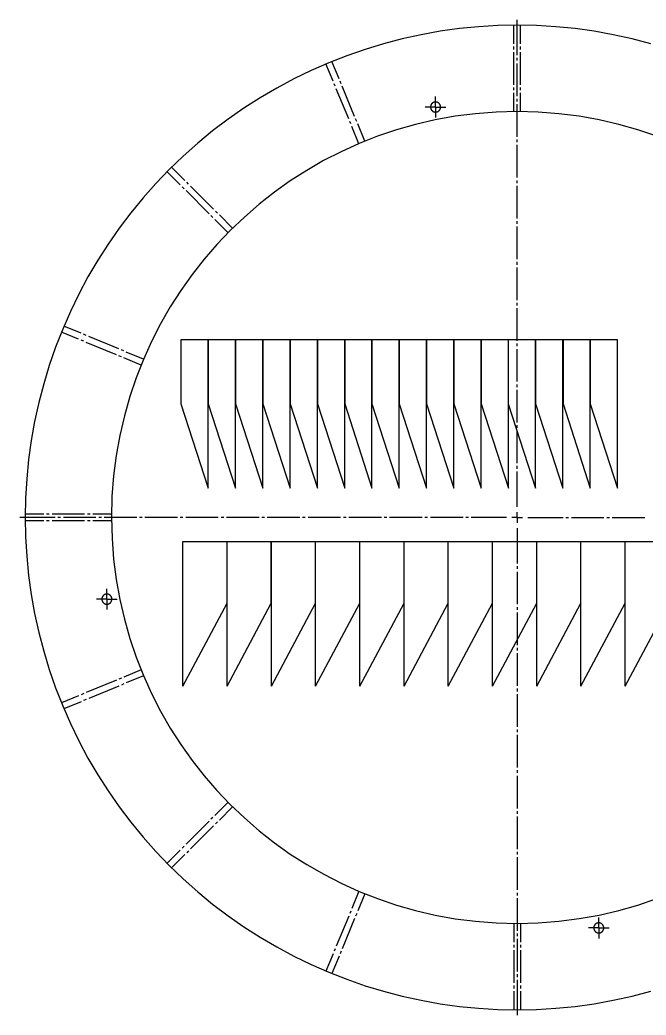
# Model space of a CAD drawing. Extents: x 84 to 1480, y 183 to 2264.
# Drawn here: x 163 to 993, y 947 to 2264 of the extents above; entities that cross this region are included whole.
import ezdxf

# ---------------------------------------------------------------- set-up
doc = ezdxf.new("R2010")
doc.units = 0
doc.layers.add('R5_DOME_SHEET_1', color=7, linetype='CONTINUOUS')

msp = doc.modelspace()

# ---------------------------------------------------------------- linework, layer by layer
at = {"layer": 'R5_DOME_SHEET_1', "color": 7}
for points in [[(998.639975, 2232.378944), (973.859976, 2238.858944), (948.899976, 2244.318944), (923.699977, 2248.818944), (898.379978, 2252.358944), (872.939978, 2254.818944), (847.379979, 2256.318944), (821.819979, 2256.858944), (796.25998, 2256.318944), (770.699981, 2254.818944), (745.259981, 2252.358944), (719.879982, 2248.818944), (694.739983, 2244.318944), (669.719983, 2238.858944), (644.999984, 2232.378944), (620.519984, 2224.938944), (596.339985, 2216.599945), (572.519986, 2207.239945), (549.059986, 2197.039945), (526.079987, 2185.878945), (503.519987, 2173.819946), (481.439988, 2160.858946), (459.899989, 2147.059946), (438.899989, 2132.418947), (418.49999, 2116.999947), (398.75999, 2100.799947), (379.619991, 2083.759948), (361.199991, 2066.059948), (343.439991, 2047.639949), (326.459992, 2028.499949), (310.259992, 2008.69895), (294.779993, 1988.29995), (280.199993, 1967.358951), (266.399993, 1945.819951), (253.439994, 1923.739952), (241.379994, 1901.178952), (230.219994, 1878.139953), (219.959995, 1854.739954), (210.659995, 1830.919954), (202.259995, 1806.739955), (194.819995, 1782.259955), (188.399995, 1757.478956), (182.879995, 1732.519957), (178.379996, 1707.319957), (174.899996, 1681.999958), (172.379996, 1656.559959), (170.879996, 1630.999959), (170.399996, 1605.43996), (170.879996, 1579.879961), (172.379996, 1554.319961), (174.899996, 1528.879962), (178.379996, 1503.499962), (182.879995, 1478.358963), (188.399995, 1453.339964), (194.819995, 1428.619964), (202.259995, 1404.139965), (210.659995, 1379.959966), (219.959995, 1356.139966), (230.219994, 1332.679967), (241.379994, 1309.699967), (253.439994, 1287.139968), (266.399993, 1265.059968), (280.199993, 1243.519969), (294.779993, 1222.519969), (310.259992, 1202.11997), (326.459992, 1182.37997), (343.439991, 1163.239971), (361.199991, 1144.819971), (379.619991, 1127.059972), (398.75999, 1110.079972), (418.49999, 1093.819973), (438.899989, 1078.399973), (459.899989, 1063.759973), (481.439988, 1050.019974), (503.519987, 1037.059974), (526.079987, 1024.999974), (549.059986, 1013.839975), (572.519986, 1003.579975), (596.339985, 994.279975), (620.519984, 985.879975), (644.999984, 978.439976), (669.719983, 972.019976), (694.739983, 966.499976), (719.879982, 961.999976), (745.259981, 958.519976), (770.699981, 955.999976), (796.25998, 954.499976), (821.819979, 954.019976), (847.379979, 954.499976), (872.939978, 955.999976), (898.379978, 958.519976), (923.699977, 961.999976), (948.899976, 966.499976), (973.859976, 972.019976), (998.639975, 978.439976)], [(817.55998, 2232.139944), (817.55998, 2256.858944)], [(821.819979, 2217.198945), (821.819979, 2260.398943), (821.819979, 2263.938943)], [(826.079979, 2232.139944), (826.079979, 2256.858944)], [(817.55998, 2224.938944), (817.55998, 2228.539944)], [(826.079979, 2224.938944), (826.079979, 2228.539944)], [(817.55998, 2178.139946), (817.55998, 2221.338944)], [(821.819979, 2209.999945), (821.819979, 2213.599945)], [(826.079979, 2178.139946), (826.079979, 2221.338944)], [(578.039986, 2182.819945), (568.619986, 2205.678945)], [(585.899985, 2186.059945), (576.479986, 2208.918945)], [(821.819979, 2163.198946), (821.819979, 2206.398945)], [(580.799985, 2176.218946), (579.419986, 2179.519946)], [(588.659985, 2179.458946), (587.279985, 2182.759945)], [(606.539985, 2136.198947), (590.039985, 2176.099946)], [(817.55998, 2170.938946), (817.55998, 2174.539946)], [(826.079979, 2170.938946), (826.079979, 2174.539946)], [(598.679985, 2132.958947), (582.179985, 2172.858946)], [(713.759982, 2155.698946), (713.759982, 2162.358946)], [(817.55998, 2142.619946), (817.55998, 2167.339946)], [(826.079979, 2142.619946), (826.079979, 2167.339946)], [(706.679982, 2148.619946), (700.019982, 2148.619946)], [(713.759982, 2148.619946), (706.679982, 2148.619946)], [(708.659982, 2152.999946), (708.659982, 2152.938946), (708.599982, 2152.878946), (708.539982, 2152.819946), (708.479982, 2152.759946), (708.419982, 2152.698946), (708.359982, 2152.639946), (708.359982, 2152.579946), (708.299982, 2152.458946), (708.239982, 2152.398946), (708.179982, 2152.339946), (708.119982, 2152.279946), (708.119982, 2152.218946), (708.059982, 2152.158946), (707.999982, 2152.099946), (707.999982, 2151.978946), (707.879982, 2151.858946), (707.879982, 2151.799946), (707.819982, 2151.739946), (707.759982, 2151.619946), (707.759982, 2151.559946), (707.699982, 2151.499946), (707.699982, 2151.438946), (707.639982, 2151.319946), (707.579982, 2151.259946), (707.579982, 2151.198946), (707.519982, 2151.139946), (707.519982, 2151.019946), (707.459982, 2150.958946), (707.459982, 2150.839946), (707.399982, 2150.718946), (707.399982, 2150.658946), (707.339982, 2150.599946), (707.339982, 2150.418946), (707.279982, 2150.358946), (707.279982, 2150.178946), (707.219982, 2150.119946), (707.219982, 2149.938946), (707.159982, 2149.878946), (707.159982, 2149.519946), (707.099982, 2149.458946)], [(707.099982, 2148.019946), (707.099982, 2147.839946), (707.159982, 2147.779946), (707.159982, 2147.418946), (707.219982, 2147.358946), (707.219982, 2147.178946), (707.279982, 2147.119946), (707.279982, 2146.938946), (707.339982, 2146.878946), (707.339982, 2146.698946), (707.399982, 2146.639946), (707.399982, 2146.579946), (707.459982, 2146.458946), (707.459982, 2146.339946), (707.519982, 2146.279946), (707.519982, 2146.158946), (707.579982, 2146.099946), (707.579982, 2146.039946), (707.639982, 2145.978946), (707.699982, 2145.858946), (707.699982, 2145.799946), (707.759982, 2145.739946), (707.759982, 2145.678946), (707.819982, 2145.559946), (707.879982, 2145.499946), (707.879982, 2145.438946), (707.939982, 2145.378946), (707.999982, 2145.319946), (707.999982, 2145.198946)], [(712.919982, 2155.279946), (712.859982, 2155.218946), (712.499982, 2155.218946), (712.439982, 2155.158946), (712.259982, 2155.158946), (712.199982, 2155.099946), (712.019982, 2155.099946), (711.959982, 2155.039946), (711.779982, 2155.039946), (711.719982, 2154.978946), (711.659982, 2154.978946), (711.539982, 2154.918946), (711.419982, 2154.918946), (711.359982, 2154.858946), (711.239982, 2154.858946), (711.179982, 2154.799946), (711.119982, 2154.799946), (711.059982, 2154.739946), (710.939982, 2154.678946), (710.879982, 2154.678946), (710.819982, 2154.619946), (710.759982, 2154.619946), (710.639982, 2154.559946), (710.579982, 2154.499946), (710.519982, 2154.499946), (710.399982, 2154.378946), (710.279982, 2154.378946), (710.219982, 2154.319946), (710.159982, 2154.259946), (710.099982, 2154.259946), (710.039982, 2154.198946), (709.979982, 2154.139946), (709.919982, 2154.079946), (709.799982, 2154.019946), (709.739982, 2154.019946), (709.619982, 2153.898946), (709.559982, 2153.839946), (709.439982, 2153.718946), (709.379982, 2153.718946)], [(710.879982, 2142.619946), (710.939982, 2142.619946), (711.059982, 2142.559946), (711.119982, 2142.499946), (711.179982, 2142.499946), (711.239982, 2142.438946), (711.359982, 2142.438946), (711.419982, 2142.378946), (711.539982, 2142.378946), (711.659982, 2142.319946), (711.719982, 2142.319946), (711.779982, 2142.259946), (711.959982, 2142.259946), (712.019982, 2142.198946), (712.199982, 2142.198946), (712.259982, 2142.139946), (712.439982, 2142.139946), (712.499982, 2142.079946), (712.859982, 2142.079946), (712.919982, 2142.019946), (713.639982, 2142.019946), (713.759982, 2141.958946), (713.819982, 2142.019946), (714.539982, 2142.019946), (714.599982, 2142.079946), (714.959982, 2142.079946), (715.019982, 2142.139946), (715.199982, 2142.139946), (715.259982, 2142.198946), (715.439982, 2142.198946), (715.499982, 2142.259946), (715.679982, 2142.259946), (715.739982, 2142.319946), (715.799982, 2142.319946), (715.919982, 2142.378946), (716.039982, 2142.378946), (716.099982, 2142.438946), (716.219982, 2142.438946), (716.279982, 2142.499946), (716.339982, 2142.499946), (716.399982, 2142.559946), (716.519982, 2142.619946), (716.579982, 2142.619946), (716.639982, 2142.678946), (716.699982, 2142.678946), (716.819982, 2142.739946), (716.879982, 2142.799946), (716.939982, 2142.799946), (716.999982, 2142.858946), (717.059982, 2142.918946), (717.179982, 2142.918946), (717.299982, 2143.039946), (717.359982, 2143.039946), (717.419982, 2143.099946), (717.479982, 2143.158946), (717.539982, 2143.218946), (717.659982, 2143.279946), (717.719982, 2143.279946), (717.779982, 2143.339946), (717.839982, 2143.398946), (718.019982, 2143.579946), (718.079982, 2143.579946), (718.139982, 2143.639946), (718.199982, 2143.698946), (718.319982, 2143.819946), (718.379982, 2143.878946), (718.619982, 2144.119946), (718.679982, 2144.178946), (718.799982, 2144.299946), (718.799982, 2144.358946), (718.919982, 2144.478946), (718.979982, 2144.539946), (719.039982, 2144.599946), (719.099982, 2144.658946), (719.099982, 2144.718946), (719.159982, 2144.839946), (719.219982, 2144.898946), (719.339982, 2145.019946), (719.339982, 2145.079946), (719.399982, 2145.139946), (719.459982, 2145.198946), (719.459982, 2145.319946), (719.519982, 2145.378946), (719.579982, 2145.438946), (719.579982, 2145.499946), (719.639982, 2145.559946), (719.699982, 2145.678946), (719.699982, 2145.739946), (719.759982, 2145.799946), (719.759982, 2145.858946), (719.819982, 2145.978946), (719.879982, 2146.039946), (719.879982, 2146.099946), (719.939982, 2146.158946), (719.939982, 2146.279946), (719.999982, 2146.339946), (719.999982, 2146.458946), (720.059982, 2146.579946), (720.059982, 2146.639946), (720.119982, 2146.698946), (720.119982, 2146.878946), (720.179982, 2146.938946), (720.179982, 2147.119946), (720.239982, 2147.178946), (720.239982, 2147.358946), (720.299982, 2147.418946), (720.299982, 2147.779946), (720.359982, 2147.839946), (720.359982, 2148.559946), (720.419982, 2148.678946)], [(713.759982, 2148.619946), (713.759982, 2155.698946)], [(713.759982, 2148.619946), (713.759982, 2141.539946)], [(713.759982, 2148.619946), (720.839982, 2148.619946)], [(717.179982, 2154.378946), (717.059982, 2154.378946), (716.939982, 2154.499946), (716.879982, 2154.499946), (716.819982, 2154.559946), (716.699982, 2154.619946), (716.639982, 2154.619946), (716.579982, 2154.678946), (716.519982, 2154.678946), (716.399982, 2154.739946), (716.339982, 2154.799946), (716.279982, 2154.799946), (716.219982, 2154.858946), (716.099982, 2154.858946), (716.039982, 2154.918946), (715.919982, 2154.918946), (715.799982, 2154.978946), (715.739982, 2154.978946), (715.679982, 2155.039946), (715.499982, 2155.039946), (715.439982, 2155.099946), (715.259982, 2155.099946), (715.199982, 2155.158946), (715.019982, 2155.158946), (714.959982, 2155.218946), (714.599982, 2155.218946), (714.539982, 2155.279946), (714.359982, 2155.279946)], [(718.319982, 2153.478946), (718.199982, 2153.599946), (718.139982, 2153.658946), (718.079982, 2153.718946), (718.019982, 2153.718946), (717.959982, 2153.779946)], [(719.519982, 2151.918946), (719.459982, 2151.978946), (719.459982, 2152.099946), (719.399982, 2152.158946), (719.339982, 2152.218946), (719.339982, 2152.279946), (719.279982, 2152.339946), (719.219982, 2152.398946), (719.159982, 2152.458946), (719.099982, 2152.579946), (719.099982, 2152.639946), (719.039982, 2152.698946), (718.979982, 2152.759946)], [(720.419982, 2148.619946), (720.359982, 2148.739946), (720.359982, 2149.458946), (720.299982, 2149.519946), (720.299982, 2149.878946), (720.239982, 2149.938946), (720.239982, 2150.119946), (720.179982, 2150.178946), (720.179982, 2150.358946), (720.119982, 2150.418946), (720.119982, 2150.599946), (720.059982, 2150.658946), (720.059982, 2150.718946), (719.999982, 2150.839946), (719.999982, 2150.958946), (719.939982, 2151.019946), (719.939982, 2151.139946), (719.879982, 2151.198946), (719.879982, 2151.259946), (719.819982, 2151.319946), (719.759982, 2151.438946), (719.759982, 2151.499946)], [(720.839982, 2148.619946), (727.499982, 2148.619946)], [(821.819979, 2155.999946), (821.819979, 2159.599946)], [(821.819979, 2109.198947), (821.819979, 2152.398946)], [(708.599982, 2144.418946), (708.659982, 2144.358946), (708.659982, 2144.299946), (708.719982, 2144.239946), (708.779982, 2144.178946), (708.839982, 2144.119946), (708.899982, 2144.059946)], [(709.619982, 2143.398946), (709.679982, 2143.339946), (709.739982, 2143.279946), (709.799982, 2143.279946), (709.919982, 2143.218946), (709.979982, 2143.158946), (710.039982, 2143.099946), (710.099982, 2143.039946), (710.159982, 2143.039946), (710.219982, 2142.978946), (710.279982, 2142.918946), (710.399982, 2142.918946), (710.459982, 2142.858946)], [(713.759982, 2141.539946), (713.759982, 2134.878947)], [(601.439985, 2126.299947), (600.059985, 2129.599947)], [(612.299985, 2100.139947), (602.819985, 2122.999947)], [(609.299985, 2129.539947), (607.919985, 2132.839947)], [(620.159984, 2103.378947), (610.679985, 2126.239947)], [(821.819979, 2101.999947), (821.819979, 2105.599947)], [(821.819979, 2055.198949), (821.819979, 2098.398948)], [(381.65999, 2051.599949), (364.199991, 2069.059948)], [(375.659991, 2045.598949), (358.199991, 2063.059948)], [(380.75999, 2040.499949), (378.179991, 2043.079949)], [(386.75999, 2046.499949), (384.17999, 2049.079949)], [(419.81999, 2013.43895), (389.27999, 2043.978949)], [(821.819979, 2047.999949), (821.819979, 2051.599949)], [(821.819979, 2001.19895), (821.819979, 2044.399949)], [(413.81999, 2007.43895), (383.27999, 2037.978949)], [(418.91999, 2002.33895), (416.33999, 2004.91895)], [(424.919989, 2008.33895), (422.339989, 2010.91895)], [(444.959989, 1988.29995), (427.439989, 2005.81995)], [(438.959989, 1982.29995), (421.439989, 1999.81995)], [(821.819979, 1993.99995), (821.819979, 1997.59895)], [(821.819979, 1947.198951), (821.819979, 1990.39895)], [(821.819979, 1939.999951), (821.819979, 1943.598951)], [(821.819979, 1893.198953), (821.819979, 1936.398952)], [(821.819979, 1885.999953), (821.819979, 1889.599953)], [(821.819979, 1839.199954), (821.819979, 1882.399953)], [(244.439994, 1849.218954), (221.579994, 1858.639954)], [(241.139994, 1841.359954), (218.339995, 1850.839954)], [(251.039994, 1846.458954), (247.739994, 1847.839954)], [(294.299993, 1828.579954), (254.399994, 1845.079954)], [(247.799994, 1838.599954), (244.439994, 1839.978954)], [(291.059993, 1820.718954), (251.099994, 1837.218954)], [(376.559991, 1840.759954), (376.559991, 1755.679956)], [(412.73999, 1840.759954), (376.559991, 1840.759954)], [(412.73999, 1644.439959), (412.73999, 1840.759954)], [(412.73999, 1840.759954), (412.73999, 1755.679956)], [(448.859989, 1840.759954), (412.73999, 1840.759954)], [(448.799989, 1840.759954), (448.799989, 1755.679956)], [(484.919988, 1840.759954), (448.799989, 1840.759954)], [(448.859989, 1644.439959), (448.859989, 1840.759954)], [(484.919988, 1644.439959), (484.919988, 1840.759954)], [(484.979988, 1840.759954), (484.979988, 1755.679956)], [(521.099987, 1840.759954), (484.979988, 1840.759954)], [(521.099987, 1644.439959), (521.099987, 1840.759954)], [(521.099987, 1840.759954), (521.099987, 1755.679956)], [(557.219986, 1840.759954), (521.099987, 1840.759954)], [(557.219986, 1644.439959), (557.219986, 1840.759954)], [(557.219986, 1840.759954), (557.219986, 1755.679956)], [(593.399985, 1840.759954), (557.219986, 1840.759954)], [(593.399985, 1644.439959), (593.399985, 1840.759954)], [(593.399985, 1840.759954), (593.399985, 1755.679956)], [(629.519984, 1840.759954), (593.399985, 1840.759954)], [(629.519984, 1644.439959), (629.519984, 1840.759954)], [(629.519984, 1840.759954), (629.519984, 1755.679956)], [(665.639983, 1840.759954), (629.519984, 1840.759954)], [(665.639983, 1644.439959), (665.639983, 1840.759954)], [(665.639983, 1840.759954), (665.639983, 1755.679956)], [(701.819982, 1840.759954), (665.639983, 1840.759954)], [(701.819982, 1644.439959), (701.819982, 1840.759954)], [(701.819982, 1840.759954), (701.819982, 1755.679956)], [(737.939982, 1840.759954), (701.819982, 1840.759954)], [(737.819982, 1840.759954), (737.819982, 1755.679956)], [(773.999981, 1840.759954), (737.819982, 1840.759954)], [(737.939982, 1644.439959), (737.939982, 1840.759954)], [(773.999981, 1644.439959), (773.999981, 1840.759954)], [(773.999981, 1840.759954), (773.999981, 1755.679956)], [(810.11998, 1840.759954), (773.999981, 1840.759954)], [(810.05998, 1840.759954), (810.05998, 1755.679956)], [(846.179979, 1840.759954), (810.05998, 1840.759954)], [(810.11998, 1644.439959), (810.11998, 1840.759954)], [(821.819979, 1831.999954), (821.819979, 1835.599954)], [(846.179979, 1644.439959), (846.179979, 1840.759954)], [(846.239979, 1840.759954), (846.239979, 1755.679956)], [(882.419978, 1840.759954), (846.239979, 1840.759954)], [(882.419978, 1644.439959), (882.419978, 1840.759954)], [(882.479978, 1840.759954), (882.479978, 1755.679956)], [(918.599977, 1840.759954), (882.479978, 1840.759954)], [(918.599977, 1840.759954), (918.599977, 1755.679956)], [(954.779976, 1840.759954), (918.599977, 1840.759954)], [(918.599977, 1644.439959), (918.599977, 1840.759954)], [(954.779976, 1644.439959), (954.779976, 1840.759954)], [(297.719993, 1817.958955), (294.359993, 1819.339955)], [(300.959992, 1825.819954), (297.659993, 1827.199954)], [(327.119992, 1814.958955), (304.259992, 1824.439954)], [(821.819979, 1785.199955), (821.819979, 1828.399954)], [(323.879992, 1807.099955), (301.019992, 1816.579955)], [(821.819979, 1777.999956), (821.819979, 1781.599955)], [(821.819979, 1731.198957), (821.819979, 1774.399956)], [(376.559991, 1755.679956), (412.73999, 1644.439959)], [(412.73999, 1755.679956), (448.859989, 1644.439959)], [(448.799989, 1755.679956), (484.919988, 1644.439959)], [(484.979988, 1755.679956), (521.099987, 1644.439959)], [(521.099987, 1755.679956), (557.219986, 1644.439959)], [(557.219986, 1755.679956), (593.399985, 1644.439959)], [(593.399985, 1755.679956), (629.519984, 1644.439959)], [(629.519984, 1755.679956), (665.639983, 1644.439959)], [(665.639983, 1755.679956), (701.819982, 1644.439959)], [(701.819982, 1755.679956), (737.939982, 1644.439959)], [(737.819982, 1755.679956), (773.999981, 1644.439959)], [(773.999981, 1755.679956), (810.11998, 1644.439959)], [(810.05998, 1755.679956), (846.179979, 1644.439959)], [(846.239979, 1755.679956), (882.419978, 1644.439959)], [(882.479978, 1755.679956), (918.599977, 1644.439959)], [(918.599977, 1755.679956), (954.779976, 1644.439959)], [(821.819979, 1723.999957), (821.819979, 1727.599957)], [(821.819979, 1677.199958), (821.819979, 1720.399957)], [(821.819979, 1669.999958), (821.819979, 1673.599958)], [(821.819979, 1619.59996), (821.819979, 1666.399958)], [(195.059995, 1609.69996), (170.399996, 1609.69996)], [(202.259995, 1609.69996), (198.659995, 1609.69996)], [(249.059994, 1609.69996), (205.859995, 1609.69996)], [(256.259994, 1609.69996), (252.659994, 1609.69996)], [(284.579993, 1609.69996), (259.859994, 1609.69996)], [(821.819979, 1605.43996), (821.819979, 1612.51996)], [(210.059995, 1605.43996), (166.859996, 1605.43996), (163.319996, 1605.43996)], [(195.059995, 1601.17996), (170.399996, 1601.17996)], [(202.259995, 1601.17996), (198.659995, 1601.17996)], [(249.059994, 1601.17996), (205.859995, 1601.17996)], [(217.259995, 1605.43996), (213.659995, 1605.43996)], [(264.059993, 1605.43996), (220.859994, 1605.43996)], [(256.259994, 1601.17996), (252.659994, 1601.17996)], [(284.579993, 1601.17996), (259.859994, 1601.17996)], [(271.259993, 1605.43996), (267.659993, 1605.43996)], [(318.059992, 1605.43996), (274.859993, 1605.43996)], [(325.259992, 1605.43996), (321.659992, 1605.43996)], [(372.059991, 1605.43996), (328.859992, 1605.43996)], [(379.259991, 1605.43996), (375.659991, 1605.43996)], [(426.059989, 1605.43996), (382.85999, 1605.43996)], [(433.259989, 1605.43996), (429.659989, 1605.43996)], [(480.059988, 1605.43996), (436.859989, 1605.43996)], [(487.259988, 1605.43996), (483.659988, 1605.43996)], [(534.059987, 1605.43996), (490.859988, 1605.43996)], [(541.259986, 1605.43996), (537.659987, 1605.43996)], [(588.059985, 1605.43996), (544.859986, 1605.43996)], [(595.259985, 1605.43996), (591.659985, 1605.43996)], [(642.059984, 1605.43996), (598.859985, 1605.43996)], [(649.259984, 1605.43996), (645.659984, 1605.43996)], [(696.059983, 1605.43996), (652.859984, 1605.43996)], [(703.259982, 1605.43996), (699.659983, 1605.43996)], [(750.059981, 1605.43996), (706.859982, 1605.43996)], [(757.259981, 1605.43996), (753.659981, 1605.43996)], [(807.65998, 1605.43996), (760.859981, 1605.43996)], [(821.819979, 1605.43996), (814.73998, 1605.43996)], [(821.819979, 1605.43996), (821.819979, 1598.35996)], [(821.819979, 1605.43996), (828.899979, 1605.43996)], [(835.979979, 1605.43996), (882.719978, 1605.43996)], [(886.319978, 1605.43996), (889.919978, 1605.43996)], [(893.519978, 1605.43996), (936.719977, 1605.43996)], [(940.319976, 1605.43996), (943.919976, 1605.43996)], [(947.519976, 1605.43996), (990.719975, 1605.43996)], [(821.819979, 1591.27996), (821.819979, 1544.539961)], [(379.079991, 1382.059965), (379.079991, 1573.759961), (437.699989, 1573.759961)], [(437.699989, 1492.279963), (437.699989, 1573.759961)], [(437.699989, 1382.059965), (437.699989, 1573.759961), (496.259988, 1573.759961)], [(496.259988, 1492.279963), (496.259988, 1573.759961)], [(496.319988, 1382.059965), (496.319988, 1573.759961), (554.879986, 1573.759961)], [(554.819986, 1382.059965), (554.819986, 1573.759961), (613.379985, 1573.759961)], [(554.879986, 1492.279963), (554.879986, 1573.759961)], [(613.379985, 1492.279963), (613.379985, 1573.759961)], [(613.379985, 1382.059965), (613.379985, 1573.759961), (671.939983, 1573.759961)], [(671.939983, 1492.279963), (671.939983, 1573.759961)], [(671.939983, 1382.059965), (671.939983, 1573.759961), (730.499982, 1573.759961)], [(730.499982, 1492.279963), (730.499982, 1573.759961)], [(730.499982, 1382.059965), (730.499982, 1573.759961), (789.05998, 1573.759961)], [(789.05998, 1492.279963), (789.05998, 1573.759961)], [(789.11998, 1382.059965), (789.11998, 1573.759961), (847.679979, 1573.759961)], [(847.679979, 1492.279963), (847.679979, 1573.759961)], [(847.679979, 1382.059965), (847.679979, 1573.759961), (906.239977, 1573.759961)], [(906.239977, 1492.279963), (906.239977, 1573.759961)], [(906.239977, 1382.059965), (906.239977, 1573.759961), (964.799976, 1573.759961)], [(964.739976, 1382.059965), (964.739976, 1573.759961), (1023.359974, 1573.759961)], [(964.799976, 1492.279963), (964.799976, 1573.759961)], [(821.819979, 1540.939961), (821.819979, 1537.339962)], [(821.819979, 1533.739962), (821.819979, 1490.539963)], [(273.419993, 1501.759962), (273.419993, 1501.699962), (273.359993, 1501.639962), (273.299993, 1501.579962), (273.179993, 1501.458962), (273.119993, 1501.399962), (273.119993, 1501.339962), (273.059993, 1501.218962), (272.939993, 1501.099962), (272.879993, 1501.039962), (272.879993, 1500.978962), (272.759993, 1500.859962), (272.759993, 1500.739962), (272.699993, 1500.679962), (272.639993, 1500.619962), (272.639993, 1500.559962), (272.579993, 1500.499962), (272.519993, 1500.379962), (272.519993, 1500.319962), (272.459993, 1500.259962), (272.459993, 1500.199962), (272.399993, 1500.079962), (272.339993, 1500.019962), (272.339993, 1499.958963), (272.279993, 1499.899963), (272.279993, 1499.779963), (272.219993, 1499.718963), (272.219993, 1499.599963), (272.159993, 1499.478963), (272.159993, 1499.419963), (272.099993, 1499.359963), (272.099993, 1499.179963), (272.039993, 1499.119963), (272.039993, 1498.939963), (271.979993, 1498.879963), (271.979993, 1498.699963), (271.919993, 1498.639963), (271.919993, 1498.279963), (271.859993, 1498.218963)], [(277.679993, 1504.039962), (277.619993, 1503.978962), (277.259993, 1503.978962), (277.199993, 1503.919962), (277.019993, 1503.919962), (276.959993, 1503.859962), (276.779993, 1503.859962), (276.719993, 1503.799962), (276.539993, 1503.799962), (276.479993, 1503.739962), (276.419993, 1503.739962), (276.299993, 1503.679962), (276.179993, 1503.679962), (276.119993, 1503.619962), (275.999993, 1503.619962), (275.939993, 1503.559962), (275.879993, 1503.559962), (275.819993, 1503.499962), (275.699993, 1503.439962), (275.639993, 1503.439962), (275.579993, 1503.379962), (275.519993, 1503.379962), (275.399993, 1503.319962), (275.339993, 1503.259962), (275.279993, 1503.259962), (275.219993, 1503.199962), (275.159993, 1503.139962), (275.039993, 1503.139962), (274.979993, 1503.079962), (274.919993, 1503.019962), (274.859993, 1503.019962), (274.799993, 1502.958962), (274.679993, 1502.839962), (274.559993, 1502.779962), (274.499993, 1502.779962), (274.439993, 1502.718962), (274.319993, 1502.599962), (274.199993, 1502.478962), (274.139993, 1502.478962)], [(278.519993, 1504.458962), (278.519993, 1511.119962)], [(278.519993, 1497.379963), (278.519993, 1504.458962)], [(281.939993, 1503.139962), (281.819993, 1503.139962), (281.759993, 1503.199962), (281.699993, 1503.259962), (281.639993, 1503.259962), (281.579993, 1503.319962), (281.459993, 1503.379962), (281.399993, 1503.379962), (281.339993, 1503.439962), (281.279993, 1503.439962), (281.159993, 1503.499962), (281.099993, 1503.559962), (281.039993, 1503.559962), (280.979993, 1503.619962), (280.859993, 1503.619962), (280.799993, 1503.679962), (280.679993, 1503.679962), (280.559993, 1503.739962), (280.499993, 1503.739962), (280.439993, 1503.799962), (280.259993, 1503.799962), (280.199993, 1503.859962), (280.019993, 1503.859962), (279.959993, 1503.919962), (279.779993, 1503.919962), (279.719993, 1503.978962), (279.359993, 1503.978962), (279.299993, 1504.039962), (279.119993, 1504.039962)], [(283.079993, 1502.239962), (283.019993, 1502.299962), (282.959993, 1502.359962), (282.839993, 1502.478962), (282.779993, 1502.478962), (282.719993, 1502.539962)], [(284.279993, 1500.679962), (284.219993, 1500.739962), (284.219993, 1500.859962), (284.099993, 1500.978962), (284.099993, 1501.039962), (284.039993, 1501.099962), (283.919993, 1501.218962), (283.859993, 1501.339962), (283.859993, 1501.399962), (283.799993, 1501.458962), (283.739993, 1501.519962)], [(271.439993, 1497.379963), (264.779993, 1497.379963)], [(278.519993, 1497.379963), (271.439993, 1497.379963)], [(271.859993, 1496.779963), (271.859993, 1496.599963), (271.919993, 1496.539963), (271.919993, 1496.179963), (271.979993, 1496.119963), (271.979993, 1495.939963), (272.039993, 1495.879963), (272.039993, 1495.699963), (272.099993, 1495.639963), (272.099993, 1495.458963), (272.159993, 1495.399963), (272.159993, 1495.339963), (272.219993, 1495.218963), (272.219993, 1495.099963), (272.279993, 1495.039963), (272.279993, 1494.919963), (272.339993, 1494.859963), (272.339993, 1494.799963), (272.399993, 1494.739963), (272.459993, 1494.619963), (272.459993, 1494.559963), (272.519993, 1494.499963), (272.519993, 1494.439963), (272.579993, 1494.319963), (272.639993, 1494.259963), (272.639993, 1494.199963), (272.699993, 1494.139963), (272.759993, 1494.079963), (272.759993, 1493.958963)], [(273.359993, 1493.179963), (273.419993, 1493.119963), (273.419993, 1493.059963), (273.479993, 1492.999963), (273.539993, 1492.939963), (273.599993, 1492.879963), (273.659993, 1492.819963)], [(274.379993, 1492.159963), (274.439993, 1492.099963), (274.499993, 1492.039963), (274.559993, 1492.039963), (274.679993, 1491.978963), (274.799993, 1491.859963), (274.859993, 1491.799963), (274.919993, 1491.799963), (274.979993, 1491.739963), (275.039993, 1491.679963), (275.159993, 1491.679963), (275.219993, 1491.619963)], [(275.639993, 1491.379963), (275.699993, 1491.379963), (275.819993, 1491.319963), (275.879993, 1491.259963), (275.939993, 1491.259963), (275.999993, 1491.199963), (276.119993, 1491.199963), (276.179993, 1491.139963), (276.299993, 1491.139963), (276.419993, 1491.079963), (276.479993, 1491.079963), (276.539993, 1491.019963), (276.719993, 1491.019963), (276.779993, 1490.958963), (276.959993, 1490.958963), (277.019993, 1490.899963), (277.199993, 1490.899963), (277.259993, 1490.839963), (277.619993, 1490.839963), (277.679993, 1490.779963), (278.399993, 1490.779963), (278.519993, 1490.718963), (278.579993, 1490.779963), (279.299993, 1490.779963), (279.359993, 1490.839963), (279.719993, 1490.839963), (279.779993, 1490.899963), (279.959993, 1490.899963), (280.019993, 1490.958963), (280.199993, 1490.958963), (280.259993, 1491.019963), (280.439993, 1491.019963), (280.499993, 1491.079963), (280.559993, 1491.079963), (280.679993, 1491.139963), (280.799993, 1491.139963), (280.859993, 1491.199963), (280.979993, 1491.199963), (281.039993, 1491.259963), (281.099993, 1491.259963), (281.159993, 1491.319963), (281.279993, 1491.379963), (281.339993, 1491.379963), (281.399993, 1491.439963), (281.459993, 1491.439963), (281.579993, 1491.499963), (281.639993, 1491.559963), (281.699993, 1491.559963), (281.759993, 1491.619963), (281.819993, 1491.679963), (281.939993, 1491.679963), (281.999993, 1491.739963), (282.059993, 1491.799963), (282.119993, 1491.799963), (282.179993, 1491.859963), (282.299993, 1491.978963), (282.419993, 1492.039963), (282.479993, 1492.039963), (282.539993, 1492.099963), (282.659993, 1492.218963), (282.779993, 1492.339963), (282.839993, 1492.339963), (282.959993, 1492.458963), (283.019993, 1492.519963), (283.079993, 1492.579963), (283.139993, 1492.639963), (283.199993, 1492.699963), (283.259993, 1492.759963), (283.319993, 1492.819963), (283.379993, 1492.879963), (283.439993, 1492.939963), (283.499993, 1492.999963), (283.559993, 1493.059963), (283.559993, 1493.119963), (283.619993, 1493.179963), (283.679993, 1493.239963), (283.799993, 1493.359963), (283.859993, 1493.419963), (283.859993, 1493.478963), (283.919993, 1493.599963), (284.039993, 1493.718963), (284.099993, 1493.779963), (284.099993, 1493.839963), (284.219993, 1493.958963), (284.219993, 1494.079963), (284.279993, 1494.139963), (284.339993, 1494.199963), (284.339993, 1494.259963), (284.399993, 1494.319963), (284.459993, 1494.439963), (284.459993, 1494.499963), (284.519993, 1494.559963), (284.519993, 1494.619963), (284.579993, 1494.739963), (284.639993, 1494.799963), (284.639993, 1494.859963), (284.699993, 1494.919963), (284.699993, 1495.039963), (284.759993, 1495.099963), (284.759993, 1495.218963), (284.819993, 1495.339963), (284.819993, 1495.399963), (284.879993, 1495.458963), (284.879993, 1495.639963), (284.939993, 1495.699963), (284.939993, 1495.879963), (284.999993, 1495.939963), (284.999993, 1496.119963), (285.059993, 1496.179963), (285.059993, 1496.539963), (285.119993, 1496.599963), (285.119993, 1497.319963), (285.179993, 1497.439963)], [(278.519993, 1497.379963), (278.519993, 1490.239963)], [(278.519993, 1497.379963), (285.599993, 1497.379963)], [(278.519993, 1490.239963), (278.519993, 1483.579963)], [(285.179993, 1497.379963), (285.119993, 1497.499963), (285.119993, 1498.218963), (285.059993, 1498.279963), (285.059993, 1498.639963), (284.999993, 1498.699963), (284.999993, 1498.879963), (284.939993, 1498.939963), (284.939993, 1499.119963), (284.879993, 1499.179963), (284.879993, 1499.359963), (284.819993, 1499.419963), (284.819993, 1499.478963), (284.759993, 1499.599963), (284.759993, 1499.718963), (284.699993, 1499.779963), (284.699993, 1499.899963), (284.639993, 1499.958963), (284.639993, 1500.019962), (284.579993, 1500.079962), (284.519993, 1500.199962), (284.519993, 1500.259962)], [(285.599993, 1497.379963), (292.259993, 1497.379963)], [(379.079991, 1382.059965), (437.699989, 1492.279963)], [(437.699989, 1382.059965), (496.259988, 1492.279963)], [(496.319988, 1382.059965), (554.879986, 1492.279963)], [(554.819986, 1382.059965), (613.379985, 1492.279963)], [(613.379985, 1382.059965), (671.939983, 1492.279963)], [(671.939983, 1382.059965), (730.499982, 1492.279963)], [(730.499982, 1382.059965), (789.05998, 1492.279963)], [(789.11998, 1382.059965), (847.679979, 1492.279963)], [(847.679979, 1382.059965), (906.239977, 1492.279963)], [(906.239977, 1382.059965), (964.799976, 1492.279963)], [(964.739976, 1382.059965), (1023.359974, 1492.279963)], [(821.819979, 1486.939963), (821.819979, 1483.339963)], [(821.819979, 1479.739963), (821.819979, 1436.539964)], [(821.819979, 1432.939964), (821.819979, 1429.339964)], [(821.819979, 1425.739964), (821.819979, 1382.539965)], [(323.879992, 1403.779965), (301.019992, 1394.359965)], [(291.059993, 1390.219965), (251.099994, 1373.719966)], [(297.719993, 1392.979965), (294.359993, 1391.599965)], [(300.959992, 1385.119965), (297.659993, 1383.739965)], [(327.119992, 1395.919965), (304.259992, 1386.499965)], [(247.799994, 1372.339966), (244.439994, 1370.959966)], [(294.299993, 1382.359965), (254.399994, 1365.859966)], [(821.819979, 1378.939966), (821.819979, 1375.339966)], [(821.819979, 1371.739966), (821.819979, 1328.539967)], [(241.139994, 1369.579966), (218.339995, 1360.159966)], [(244.439994, 1361.719966), (221.579994, 1352.299966)], [(251.039994, 1364.479966), (247.739994, 1363.099966)], [(821.819979, 1324.939967), (821.819979, 1321.339967)], [(821.819979, 1317.739967), (821.819979, 1274.539968)], [(821.819979, 1270.939968), (821.819979, 1267.339968)], [(821.819979, 1263.739968), (821.819979, 1220.539969)], [(438.959989, 1228.579969), (421.439989, 1211.11997)], [(444.959989, 1222.579969), (427.439989, 1205.11997)], [(821.819979, 1216.93997), (821.819979, 1213.33997)], [(413.81999, 1203.49997), (383.27999, 1172.959971)], [(418.91999, 1208.59997), (416.33999, 1206.01997)], [(424.919989, 1202.59997), (422.339989, 1200.01997)], [(821.819979, 1209.73997), (821.819979, 1166.539971)], [(419.81999, 1197.49997), (389.27999, 1166.959971)], [(375.659991, 1165.339971), (358.199991, 1147.819971)], [(381.65999, 1159.339971), (364.199991, 1141.819971)], [(380.75999, 1170.439971), (378.179991, 1167.859971)], [(386.75999, 1164.439971), (384.17999, 1161.859971)], [(821.819979, 1162.939971), (821.819979, 1159.339971)], [(821.819979, 1155.739971), (821.819979, 1112.539972)], [(612.299985, 1110.739972), (602.819985, 1087.939973)], [(620.159984, 1107.499972), (610.679985, 1084.699973)], [(821.819979, 1108.939972), (821.819979, 1105.339972)], [(821.819979, 1101.739972), (821.819979, 1058.539974)], [(601.439985, 1084.639973), (600.059985, 1081.279973)], [(609.299985, 1081.399973), (607.919985, 1078.039973)], [(598.679985, 1077.979973), (582.179985, 1038.019974)], [(606.539985, 1074.739973), (590.039985, 1034.779974)], [(817.55998, 1068.199973), (817.55998, 1043.539974)], [(826.079979, 1068.199973), (826.079979, 1043.539974)], [(929.039977, 1068.979973), (928.979977, 1068.919973), (928.619977, 1068.919973), (928.559977, 1068.859973), (928.379977, 1068.859973), (928.319977, 1068.799973), (928.139977, 1068.799973), (928.079977, 1068.739973), (927.899977, 1068.739973), (927.839977, 1068.679973), (927.779977, 1068.679973), (927.659977, 1068.619973), (927.539977, 1068.619973), (927.479977, 1068.559973), (927.359977, 1068.559973), (927.299977, 1068.499973), (927.239977, 1068.499973), (927.179977, 1068.439973), (927.059977, 1068.379973), (926.999977, 1068.379973), (926.939977, 1068.319973), (926.879977, 1068.319973), (926.759977, 1068.259973), (926.699977, 1068.199973), (926.639977, 1068.199973), (926.579977, 1068.139973), (926.519977, 1068.079973), (926.399977, 1068.079973), (926.339977, 1068.019973), (926.279977, 1067.959973), (926.219977, 1067.959973), (926.159977, 1067.899973), (926.099977, 1067.839973), (926.039977, 1067.779973), (925.919977, 1067.719973), (925.859977, 1067.719973), (925.799977, 1067.659973), (925.739977, 1067.599973), (925.679977, 1067.539973), (925.619977, 1067.479973), (925.559977, 1067.419973), (925.499977, 1067.419973)], [(929.879977, 1069.399973), (929.879977, 1076.059973)], [(929.879977, 1062.319973), (929.879977, 1069.399973)], [(933.299977, 1068.079973), (933.179977, 1068.079973), (933.119977, 1068.139973), (933.059977, 1068.199973), (932.999977, 1068.199973), (932.939977, 1068.259973), (932.819977, 1068.319973), (932.759977, 1068.319973), (932.699977, 1068.379973), (932.639977, 1068.379973), (932.519977, 1068.439973), (932.459977, 1068.499973), (932.399977, 1068.499973), (932.339977, 1068.559973), (932.219977, 1068.559973), (932.159977, 1068.619973), (932.039977, 1068.619973), (931.919977, 1068.679973), (931.859977, 1068.679973), (931.799977, 1068.739973), (931.619977, 1068.739973), (931.559977, 1068.799973), (931.379977, 1068.799973), (931.319977, 1068.859973), (931.139977, 1068.859973), (931.079977, 1068.919973), (930.719977, 1068.919973), (930.659977, 1068.979973), (930.479977, 1068.979973)], [(934.439977, 1067.179973), (934.379977, 1067.239973), (934.319977, 1067.299973), (934.259977, 1067.359973), (934.199977, 1067.419973), (934.139977, 1067.419973), (934.079977, 1067.479973)], [(821.819979, 1054.939974), (821.819979, 1051.339974)], [(922.739977, 1062.319973), (916.079977, 1062.319973)], [(929.879977, 1062.319973), (922.739977, 1062.319973)], [(924.779977, 1066.699973), (924.779977, 1066.639973), (924.659977, 1066.519973), (924.599977, 1066.459973), (924.539977, 1066.399973), (924.479977, 1066.339973), (924.479977, 1066.279973), (924.419977, 1066.159973), (924.299977, 1066.039973), (924.239977, 1065.979973), (924.239977, 1065.919973), (924.179977, 1065.859973), (924.119977, 1065.799973), (924.119977, 1065.679973), (924.059977, 1065.619973), (923.999977, 1065.559973), (923.999977, 1065.499973), (923.939977, 1065.439973), (923.879977, 1065.319973), (923.879977, 1065.259973), (923.819977, 1065.199973), (923.819977, 1065.139973), (923.759977, 1065.019973), (923.699977, 1064.959973), (923.699977, 1064.899973), (923.639977, 1064.839973), (923.639977, 1064.719973), (923.579977, 1064.659973), (923.579977, 1064.539973), (923.519977, 1064.419973), (923.519977, 1064.359973), (923.459977, 1064.299973), (923.459977, 1064.119973), (923.399977, 1064.059973), (923.399977, 1063.879973), (923.339977, 1063.819973), (923.339977, 1063.639973), (923.279977, 1063.579973), (923.279977, 1063.219973), (923.219977, 1063.159973)], [(923.219977, 1061.719973), (923.219977, 1061.539973), (923.279977, 1061.479973), (923.279977, 1061.119973), (923.339977, 1061.059973), (923.339977, 1060.879973), (923.399977, 1060.819973), (923.399977, 1060.639973), (923.459977, 1060.579973), (923.459977, 1060.399973), (923.519977, 1060.339973), (923.519977, 1060.279973), (923.579977, 1060.159973), (923.579977, 1060.039973), (923.639977, 1059.979974), (923.639977, 1059.859974), (923.699977, 1059.799974), (923.699977, 1059.739974), (923.759977, 1059.679974), (923.819977, 1059.559974), (923.819977, 1059.499974), (923.879977, 1059.439974), (923.879977, 1059.379974), (923.939977, 1059.259974), (923.999977, 1059.199974), (923.999977, 1059.139974), (924.119977, 1059.019974), (924.119977, 1058.899974)], [(924.719977, 1058.119974), (924.779977, 1058.059974), (924.779977, 1057.999974), (924.839977, 1057.939974), (924.899977, 1057.879974), (925.019977, 1057.759974)], [(925.739977, 1057.099974), (925.799977, 1057.039974), (925.859977, 1056.979974), (925.919977, 1056.979974), (926.039977, 1056.919974), (926.099977, 1056.859974), (926.159977, 1056.799974), (926.219977, 1056.739974), (926.279977, 1056.739974), (926.339977, 1056.679974), (926.399977, 1056.619974), (926.519977, 1056.619974), (926.579977, 1056.559974)], [(926.999977, 1056.319974), (927.059977, 1056.319974), (927.179977, 1056.259974), (927.239977, 1056.199974), (927.299977, 1056.199974), (927.359977, 1056.139974), (927.479977, 1056.139974), (927.539977, 1056.079974), (927.659977, 1056.079974), (927.779977, 1056.019974), (927.839977, 1056.019974), (927.899977, 1055.959974), (928.079977, 1055.959974), (928.139977, 1055.899974), (928.319977, 1055.899974), (928.379977, 1055.839974), (928.559977, 1055.839974), (928.619977, 1055.779974), (928.979977, 1055.779974), (929.039977, 1055.719974), (929.759977, 1055.719974), (929.879977, 1055.659974), (929.939977, 1055.719974), (930.659977, 1055.719974), (930.719977, 1055.779974), (931.079977, 1055.779974), (931.139977, 1055.839974), (931.319977, 1055.839974), (931.379977, 1055.899974), (931.559977, 1055.899974), (931.619977, 1055.959974), (931.799977, 1055.959974), (931.859977, 1056.019974), (931.919977, 1056.019974), (932.039977, 1056.079974), (932.159977, 1056.079974), (932.219977, 1056.139974), (932.339977, 1056.139974), (932.399977, 1056.199974), (932.459977, 1056.199974), (932.519977, 1056.259974), (932.639977, 1056.319974), (932.699977, 1056.319974), (932.759977, 1056.379974), (932.819977, 1056.379974), (932.939977, 1056.439974), (932.999977, 1056.499974), (933.059977, 1056.499974), (933.119977, 1056.559974), (933.179977, 1056.619974), (933.299977, 1056.619974), (933.359977, 1056.679974), (933.419977, 1056.739974), (933.479977, 1056.739974), (933.539977, 1056.799974), (933.599977, 1056.859974), (933.659977, 1056.919974), (933.779977, 1056.979974), (933.839977, 1056.979974), (933.899977, 1057.039974), (933.959977, 1057.099974), (934.019977, 1057.159974), (934.079977, 1057.219974), (934.139977, 1057.279974), (934.199977, 1057.279974), (934.259977, 1057.339974), (934.319977, 1057.399974), (934.379977, 1057.459974), (934.439977, 1057.519974), (934.559977, 1057.639974), (934.679977, 1057.759974), (934.799977, 1057.879974), (934.859977, 1057.939974), (934.919977, 1057.999974), (934.919977, 1058.059974), (934.979977, 1058.119974), (935.039977, 1058.179974), (935.099977, 1058.239974), (935.159977, 1058.299974), (935.219977, 1058.359974), (935.219977, 1058.419974), (935.279977, 1058.539974), (935.339977, 1058.599974), (935.399977, 1058.659974), (935.459977, 1058.719974), (935.459977, 1058.779974), (935.519977, 1058.839974), (935.579977, 1058.899974), (935.579977, 1059.019974), (935.699977, 1059.139974), (935.699977, 1059.199974), (935.759977, 1059.259974), (935.819977, 1059.379974), (935.819977, 1059.439974), (935.879977, 1059.499974), (935.879977, 1059.559974), (935.939977, 1059.679974), (935.999977, 1059.739974), (935.999977, 1059.799974), (936.059977, 1059.859974), (936.059977, 1059.979974), (936.119977, 1060.039973), (936.119977, 1060.159973), (936.179977, 1060.279973), (936.179977, 1060.339973), (936.239977, 1060.399973), (936.239977, 1060.579973), (936.299977, 1060.639973), (936.299977, 1060.819973), (936.359977, 1060.879973), (936.359977, 1061.059973), (936.419977, 1061.119973), (936.419977, 1061.479973), (936.479977, 1061.539973), (936.479977, 1062.259973), (936.539977, 1062.319973)], [(929.879977, 1062.319973), (929.879977, 1055.179974)], [(929.879977, 1062.319973), (936.959977, 1062.319973)], [(929.879977, 1055.179974), (929.879977, 1048.519974)], [(935.639977, 1065.619973), (935.579977, 1065.679973), (935.579977, 1065.799973), (935.519977, 1065.859973), (935.459977, 1065.919973), (935.459977, 1065.979973), (935.399977, 1066.039973), (935.339977, 1066.099973), (935.279977, 1066.159973), (935.219977, 1066.279973), (935.219977, 1066.339973), (935.159977, 1066.399973), (935.099977, 1066.459973)], [(936.539977, 1062.319973), (936.479977, 1062.439973), (936.479977, 1063.159973), (936.419977, 1063.219973), (936.419977, 1063.579973), (936.359977, 1063.639973), (936.359977, 1063.819973), (936.299977, 1063.879973), (936.299977, 1064.059973), (936.239977, 1064.119973), (936.239977, 1064.299973), (936.179977, 1064.359973), (936.179977, 1064.419973), (936.119977, 1064.539973), (936.119977, 1064.659973), (936.059977, 1064.719973), (936.059977, 1064.839973), (935.999977, 1064.899973), (935.999977, 1064.959973), (935.939977, 1065.019973), (935.879977, 1065.139973), (935.879977, 1065.199973)], [(936.959977, 1062.319973), (943.619976, 1062.319973)], [(821.819979, 1047.739974), (821.819979, 1004.539975)], [(578.039986, 1028.059974), (568.559986, 1005.199975)], [(580.799985, 1034.719974), (579.419986, 1031.359974)], [(588.659985, 1031.479974), (587.279985, 1028.119974)], [(817.55998, 1039.939974), (817.55998, 1036.339974)], [(817.55998, 1032.739974), (817.55998, 989.539975)], [(826.079979, 1039.939974), (826.079979, 1036.339974)], [(826.079979, 1032.739974), (826.079979, 989.539975)], [(585.899985, 1024.819974), (576.419986, 1001.959975)], [(821.819979, 1000.939975), (821.819979, 997.339975)], [(821.819979, 993.739975), (821.819979, 950.539976), (821.819979, 946.939976)], [(817.55998, 985.939975), (817.55998, 982.339975)], [(817.55998, 978.739976), (817.55998, 954.019976)], [(826.079979, 985.939975), (826.079979, 982.339975)], [(826.079979, 978.739976), (826.079979, 954.019976)]]:
    msp.add_lwpolyline(points, dxfattribs=at)
for points in [[(707.099982, 2149.458946), (707.099982, 2149.299946), (707.099982, 2149.138946), (707.099982, 2148.978946)], [(707.099982, 2148.978946), (707.099982, 2148.658946), (707.099982, 2148.339946), (707.099982, 2148.019946)], [(709.019982, 2153.358946), (708.899982, 2153.239946), (708.779982, 2153.118946), (708.659982, 2152.999946)], [(709.379982, 2153.718946), (709.259982, 2153.599946), (709.139982, 2153.478946), (709.019982, 2153.358946)], [(713.399982, 2155.279946), (713.239982, 2155.279946), (713.079982, 2155.279946), (712.919982, 2155.279946)], [(714.359982, 2155.279946), (714.039982, 2155.279946), (713.719982, 2155.279946), (713.399982, 2155.279946)], [(717.539982, 2154.079946), (717.196982, 2154.451946), (717.443982, 2154.090946), (717.179982, 2154.378946)], [(717.959982, 2153.779946), (717.699982, 2154.023946), (717.847982, 2153.957946), (717.539982, 2154.079946)], [(718.679982, 2153.119946), (718.559982, 2153.239946), (718.439982, 2153.358946), (718.319982, 2153.478946)], [(718.979982, 2152.759946), (718.606982, 2153.102946), (718.968982, 2152.853946), (718.679982, 2153.119946)], [(719.759982, 2151.499946), (719.661982, 2151.619946), (719.627982, 2151.804946), (719.519982, 2151.918946)], [(821.759979, 2142.739946), (524.368987, 2141.945946), (285.279993, 1902.830952), (284.519993, 1605.43996)], [(707.999982, 2145.198946), (708.288982, 2144.935946), (707.926982, 2145.182946), (708.299982, 2144.839946)], [(708.299982, 2144.839946), (708.420982, 2144.530946), (708.354982, 2144.678946), (708.599982, 2144.418946)], [(708.899982, 2144.059946), (709.019982, 2143.938946), (709.139982, 2143.819946), (709.259982, 2143.698946)], [(709.259982, 2143.698946), (709.524982, 2143.409946), (709.276982, 2143.771946), (709.619982, 2143.398946)], [(710.459982, 2142.858946), (710.574982, 2142.751946), (710.758982, 2142.717946), (710.879982, 2142.619946)], [(1359.059966, 1605.43996), (1358.298966, 1902.853952), (1119.174972, 2141.978946), (821.759979, 2142.739946)], [(284.519993, 1605.43996), (285.313993, 1308.047967), (524.428987, 1068.959973), (821.819979, 1068.199973)], [(821.819979, 1068.199973), (1119.210972, 1068.992973), (1358.299966, 1308.107967), (1359.059966, 1605.49996)], [(273.779993, 1502.119962), (273.659993, 1501.999962), (273.539993, 1501.879962), (273.419993, 1501.759962)], [(274.139993, 1502.478962), (274.019993, 1502.359962), (273.899993, 1502.239962), (273.779993, 1502.119962)], [(278.159993, 1504.039962), (277.999993, 1504.039962), (277.839993, 1504.039962), (277.679993, 1504.039962)], [(279.119993, 1504.039962), (278.799993, 1504.039962), (278.479993, 1504.039962), (278.159993, 1504.039962)], [(282.299993, 1502.839962), (281.956993, 1503.211962), (282.203993, 1502.850962), (281.939993, 1503.139962)], [(282.719993, 1502.539962), (282.460993, 1502.783962), (282.607993, 1502.717962), (282.299993, 1502.839962)], [(283.439993, 1501.879962), (283.319993, 1501.999962), (283.199993, 1502.119962), (283.079993, 1502.239962)], [(283.739993, 1501.519962), (283.366993, 1501.862962), (283.728993, 1501.614962), (283.439993, 1501.879962)], [(271.859993, 1498.218963), (271.859993, 1498.058963), (271.859993, 1497.899963), (271.859993, 1497.739963)], [(271.859993, 1497.739963), (271.859993, 1497.419963), (271.859993, 1497.098963), (271.859993, 1496.779963)], [(272.759993, 1493.958963), (273.048993, 1493.694963), (272.686993, 1493.942963), (273.059993, 1493.599963)], [(273.059993, 1493.599963), (273.180993, 1493.291963), (273.115993, 1493.438963), (273.359993, 1493.179963)], [(273.659993, 1492.819963), (273.779993, 1492.698963), (273.899993, 1492.579963), (274.019993, 1492.458963)], [(274.019993, 1492.458963), (274.284993, 1492.170963), (274.036993, 1492.531963), (274.379993, 1492.159963)], [(275.219993, 1491.619963), (275.334993, 1491.511963), (275.518993, 1491.477963), (275.639993, 1491.379963)], [(284.519993, 1500.259962), (284.421993, 1500.379962), (284.387993, 1500.564962), (284.279993, 1500.679962)], [(925.139977, 1067.059973), (925.019977, 1066.939973), (924.899977, 1066.819973), (924.779977, 1066.699973)], [(925.499977, 1067.419973), (925.379977, 1067.299973), (925.259977, 1067.179973), (925.139977, 1067.059973)], [(929.519977, 1068.979973), (929.359977, 1068.979973), (929.199977, 1068.979973), (929.039977, 1068.979973)], [(930.479977, 1068.979973), (930.159977, 1068.979973), (929.839977, 1068.979973), (929.519977, 1068.979973)], [(933.659977, 1067.779973), (933.316977, 1068.151973), (933.563977, 1067.789973), (933.299977, 1068.079973)], [(934.079977, 1067.479973), (933.819977, 1067.723973), (933.967977, 1067.657973), (933.659977, 1067.779973)], [(934.799977, 1066.819973), (934.679977, 1066.939973), (934.559977, 1067.059973), (934.439977, 1067.179973)], [(935.099977, 1066.459973), (934.726977, 1066.802973), (935.088977, 1066.555973), (934.799977, 1066.819973)], [(923.219977, 1063.159973), (923.219977, 1062.999973), (923.219977, 1062.839973), (923.219977, 1062.679973)], [(923.219977, 1062.679973), (923.219977, 1062.359973), (923.219977, 1062.039973), (923.219977, 1061.719973)], [(924.119977, 1058.899974), (924.408977, 1058.634974), (924.046977, 1058.882974), (924.419977, 1058.539974)], [(924.419977, 1058.539974), (924.541977, 1058.231974), (924.474977, 1058.378974), (924.719977, 1058.119974)], [(925.019977, 1057.759974), (925.139977, 1057.639974), (925.259977, 1057.519974), (925.379977, 1057.399974)], [(925.379977, 1057.399974), (925.644977, 1057.109974), (925.395977, 1057.471974), (925.739977, 1057.099974)], [(926.579977, 1056.559974), (926.694977, 1056.451974), (926.878977, 1056.417974), (926.999977, 1056.319974)], [(935.879977, 1065.199973), (935.781977, 1065.319973), (935.747977, 1065.504973), (935.639977, 1065.619973)]]:
    msp.add_open_spline(points, degree=3, dxfattribs=at)

doc.saveas('drawing.dxf')
